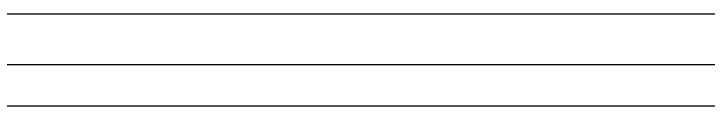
# Model space of a CAD drawing. Header units: metres. Extents: x 0 to 63075, y 0 to 44550.
# Drawn here: x 13908.1 to 14043.9, y 28157.8 to 28175.8 of the extents above; entities that cross this region are included whole.
import ezdxf

# ---------------------------------------------------------------- set-up
doc = ezdxf.new("R2010")
doc.units = ezdxf.units.M
doc.header["$LTSCALE"] = 75
doc.layers.add('SDM', color=7, linetype='Continuous')
doc.layers.add('SL1', color=8, linetype='Continuous')

# ---------------------------------------------------------------- blocks, each defined once
blk = doc.blocks.new('A$Cf5d57027')
at = {"layer": 'SL1'}
for p, q in [((3149.62, 5673), (6247.97, 5673)), ((4895.31, 5673), (6432.38, 5673)), ((8187.35, 5663.05), (2887.35, 5663.05)), ((8187.35, 5663.05), (2887.35, 5663.05)), ((6233.91, 5655), (4732.49, 5655))]:
    blk.add_line(p, q, dxfattribs=at)

msp = doc.modelspace()

# ---------------------------------------------------------------- block references
at = {"layer": 'SDM'}
msp.add_blockref('A$Cf5d57027', (8259.51, 22502.83), dxfattribs=at)

doc.saveas('drawing.dxf')
